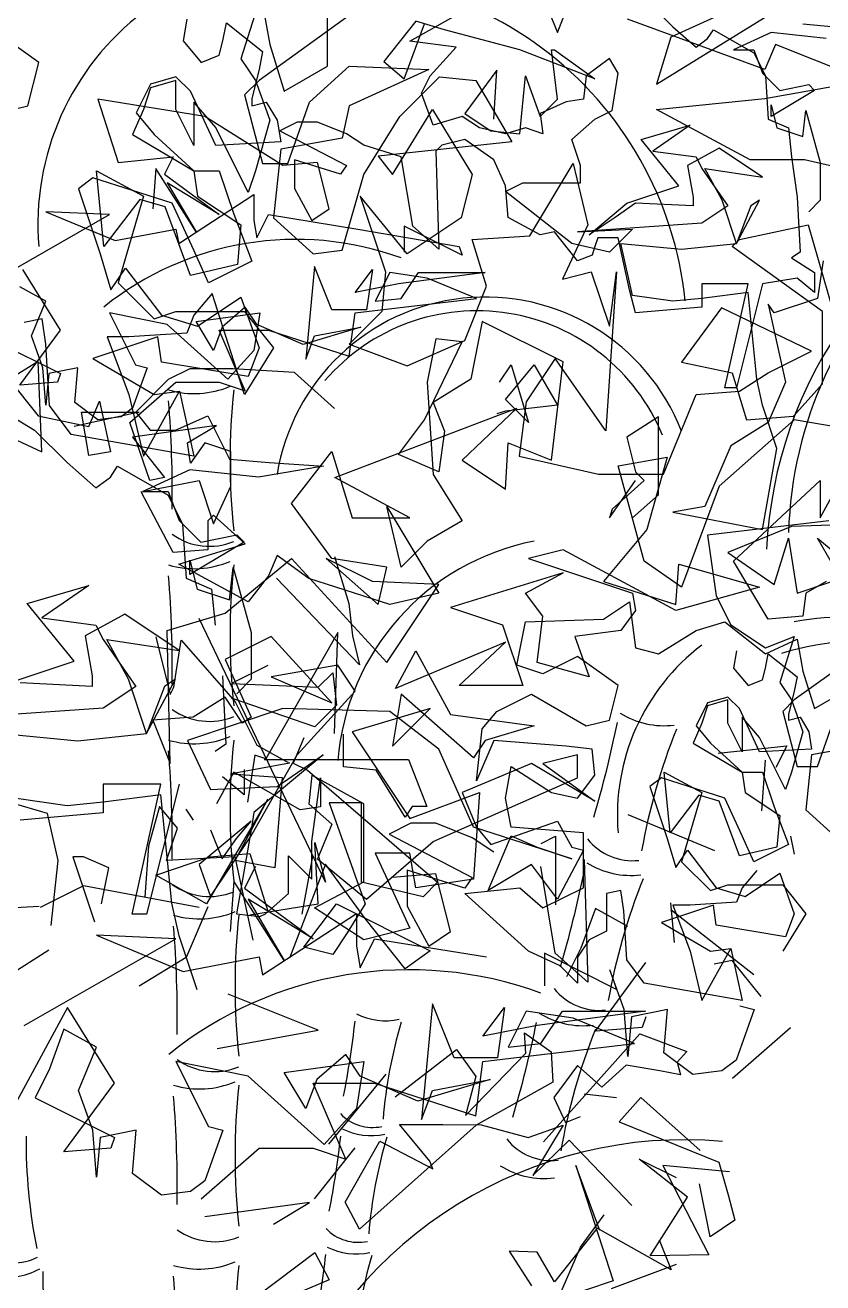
# Model space of a CAD drawing. Header units: millimetres. Extents: x 284148 to 331264, y 78716 to 101523.
# Drawn here: x 297228 to 297852, y 97817 to 98801 of the extents above; entities that cross this region are included whole.
import ezdxf

# ---------------------------------------------------------------- set-up
doc = ezdxf.new("R2010")
doc.units = ezdxf.units.MM

# ---------------------------------------------------------------- blocks, each defined once
blk = doc.blocks.new('A$C6C9D438F')
for p, q in [((1215.18, 1530.88), (1228.75, 1497)), ((1306.17, 1456.78), (1424.85, 1530.19)), ((1385.29, 1524.55), (1317.48, 1493.49)), ((995.35, 1521.72), (981.22, 1476.55)), ((998.17, 1518.9), (1003.82, 1487.84)), ((1228.75, 1497), (1237.79, 1519.59)), ((1298.82, 1521.85), (1319.17, 1501.52)), ((938.83, 1507.61), (936.01, 1490.67)), ((967.09, 1490.67), (969.92, 1504.78)), ((969.92, 1504.78), (998.17, 1482.2)), ((1065.99, 1510.43), (995.35, 1459.61)), ((1049.04, 1470.9), (1049.04, 1513.25)), ((1117.98, 1506.04), (1093.11, 1474.41)), ((1113.46, 1490.22), (1149.63, 1510.55)), ((1140.58, 1499.26), (1117.98, 1506.04)), ((1390.95, 1468.08), (1283.57, 1507.61)), ((822.98, 1473.72), (783.42, 1501.96)), ((1108.94, 1460.86), (1124.76, 1503.78)), ((1199.36, 1483.45), (1140.58, 1499.26)), ((1319.17, 1501.52), (1337.25, 1485.71)), ((1346.29, 1492.48), (1350.82, 1499.26)), ((1350.82, 1499.26), (1382.46, 1481.19)), ((1396.03, 1497), (1366.64, 1483.45)), ((1438.98, 1492.48), (1396.03, 1497)), ((1420.89, 1503.78), (1445.76, 1501.52)), ((936.01, 1490.67), (950.14, 1473.72)), ((964.26, 1479.37), (967.09, 1490.67)), ((1003.82, 1487.84), (1015.13, 1451.14)), ((1149.63, 1485.71), (1113.46, 1490.22)), ((1129.28, 1463.12), (1149.63, 1485.71)), ((1317.48, 1493.49), (1306.17, 1456.78)), ((1337.25, 1485.71), (1346.29, 1492.48)), ((1399.42, 1487.84), (1390.95, 1468.08)), ((1470.07, 1459.61), (1399.42, 1487.84)), ((950.14, 1473.72), (964.26, 1479.37)), ((981.22, 1476.55), (992.52, 1459.61)), ((998.17, 1482.2), (995.35, 1468.08)), ((1258.13, 1460.86), (1199.36, 1483.45)), ((1224.22, 1483.45), (1226.48, 1483.45)), ((1228.75, 1445.05), (1224.22, 1483.45)), ((1226.48, 1483.45), (1258.13, 1460.86)), ((1269.44, 1476.67), (1251.35, 1463.12)), ((1276.22, 1465.38), (1269.44, 1476.67)), ((1366.64, 1483.45), (1382.46, 1483.45)), ((1382.46, 1483.45), (1389.25, 1465.38)), ((1382.46, 1481.19), (1391.51, 1463.12)), ((814.5, 1439.84), (822.98, 1473.72)), ((995.35, 1468.08), (989.7, 1445.49)), ((1015.13, 1451.14), (1049.04, 1470.9)), ((1034.91, 1442.67), (1065.99, 1470.9)), ((1065.99, 1470.9), (1128.16, 1468.08)), ((1128.16, 1468.08), (1065.99, 1439.84)), ((1093.11, 1474.41), (1108.94, 1460.86)), ((1181.27, 1467.64), (1156.41, 1433.75)), ((1179.01, 1429.24), (1181.27, 1467.64)), ((1271.7, 1436.01), (1276.22, 1465.38)), ((1389.25, 1465.38), (1402.81, 1451.82)), ((910.58, 1456.78), (899.27, 1434.2)), ((930.36, 1462.43), (910.58, 1456.78)), ((930.36, 1459.61), (910.58, 1453.96)), ((941.66, 1451.14), (930.36, 1462.43)), ((930.36, 1437.02), (930.36, 1459.61)), ((995.35, 1459.61), (984.04, 1448.31)), ((992.52, 1459.61), (1003.82, 1428.55)), ((1105.55, 1431.37), (1136.63, 1462.43)), ((1122.5, 1449.57), (1129.28, 1463.12)), ((1136.63, 1462.43), (1164.89, 1459.61)), ((1164.89, 1459.61), (1193.15, 1411.61)), ((1199.36, 1417.94), (1203.88, 1463.12)), ((1203.88, 1463.12), (1215.18, 1431.49)), ((1251.35, 1463.12), (1249.09, 1445.05)), ((1390.95, 1445.49), (1470.07, 1459.61)), ((1391.51, 1463.12), (1393.77, 1429.24)), ((1402.81, 1451.82), (1425.41, 1456.34)), ((1425.41, 1456.34), (1429.94, 1451.82)), ((910.58, 1453.96), (904.92, 1437.02)), ((961.44, 1408.78), (941.66, 1451.14)), ((984.04, 1448.31), (998.17, 1394.67)), ((1131.54, 1424.72), (1122.5, 1449.57)), ((1429.94, 1451.82), (1396.03, 1431.49)), ((791.9, 1434.2), (814.5, 1439.84)), ((869.31, 1445.05), (885.14, 1395.35)), ((952.96, 1431.49), (869.31, 1445.05)), ((904.92, 1437.02), (896.45, 1417.25)), ((944.48, 1408.78), (930.36, 1437.02)), ((944.48, 1442.67), (944.48, 1408.78)), ((961.44, 1422.9), (944.48, 1442.67)), ((989.7, 1445.49), (989.7, 1439.84)), ((989.7, 1439.84), (1001, 1442.67)), ((1001, 1442.67), (1009.48, 1428.55)), ((1017.95, 1394.67), (1034.91, 1442.67)), ((1065.99, 1439.84), (1060.34, 1414.43)), ((1099.9, 1386.2), (1130.98, 1437.02)), ((1130.98, 1437.02), (1162.06, 1386.2)), ((1215.18, 1431.49), (1228.75, 1445.05)), ((1235.53, 1442.79), (1215.18, 1433.75)), ((1249.09, 1445.05), (1235.53, 1442.79)), ((1258.13, 1429.24), (1271.7, 1436.01)), ((1306.17, 1437.02), (1390.95, 1445.49)), ((1379.64, 1397.49), (1306.17, 1437.02)), ((1396.03, 1440.53), (1400.55, 1422.46)), ((1396.03, 1431.49), (1396.03, 1440.53)), ((1420.89, 1415.68), (1423.15, 1436.01)), ((1423.15, 1436.01), (1434.46, 1395.35)), ((899.27, 1434.2), (913.4, 1417.25)), ((1013.99, 1393.1), (952.96, 1431.49)), ((1003.82, 1428.55), (992.52, 1389.02)), ((1009.48, 1428.55), (1012.3, 1411.61)), ((1025.29, 1426.98), (1011.73, 1420.2)), ((1041.12, 1426.98), (1025.29, 1426.98)), ((1063.72, 1417.94), (1041.12, 1426.98)), ((1077.29, 1386.2), (1105.55, 1431.37)), ((1154.15, 1431.49), (1131.54, 1424.72)), ((1167.71, 1422.46), (1154.15, 1431.49)), ((1156.41, 1433.75), (1169.97, 1424.72)), ((1215.18, 1433.75), (1217.44, 1417.94)), ((1240.05, 1413.42), (1258.13, 1429.24)), ((1393.77, 1429.24), (1409.59, 1422.46)), ((896.45, 1417.25), (944.48, 1389.02)), ((913.4, 1417.25), (944.48, 1389.02)), ((986.87, 1372.08), (961.44, 1422.9)), ((1011.73, 1420.2), (1063.72, 1393.1)), ((1077.29, 1408.91), (1063.72, 1417.94)), ((1188.05, 1417.94), (1167.71, 1422.46)), ((1169.97, 1424.72), (1176.75, 1420.2)), ((1176.75, 1420.2), (1199.36, 1417.94)), ((1203.88, 1422.46), (1188.05, 1417.94)), ((1217.44, 1417.94), (1203.88, 1422.46)), ((1294.3, 1413.42), (1332.73, 1424.72)), ((1332.73, 1424.72), (1303.34, 1404.39)), ((1400.55, 1422.46), (1420.89, 1415.68)), ((1409.59, 1422.46), (1411.85, 1399.87)), ((1012.3, 1411.61), (961.44, 1408.78)), ((1060.34, 1414.43), (1012.3, 1405.96)), ((1106.67, 1399.87), (1077.29, 1408.91)), ((1193.15, 1411.61), (1088.6, 1400.31)), ((1138.32, 1408.91), (1133.8, 1404.39)), ((1156.41, 1413.42), (1138.32, 1408.91)), ((1179.01, 1397.61), (1156.41, 1413.42)), ((1246.83, 1393.1), (1240.05, 1413.42)), ((1323.69, 1377.28), (1294.3, 1413.42)), ((1355.34, 1406.65), (1330.47, 1393.1)), ((1389.25, 1384.06), (1355.34, 1406.65)), ((885.14, 1395.35), (928.09, 1399.87)), ((928.09, 1399.87), (921.31, 1386.32)), ((1012.3, 1405.96), (1006.65, 1352.31)), ((1023.03, 1397.61), (1023.03, 1375.02)), ((1059.2, 1386.32), (1023.03, 1397.61)), ((1088.6, 1400.31), (1099.9, 1386.2)), ((1115.72, 1345.66), (1106.67, 1399.87)), ((1133.8, 1404.39), (1136.06, 1327.59)), ((1188.05, 1377.28), (1179.01, 1397.61)), ((1303.34, 1404.39), (1337.25, 1399.87)), ((1337.25, 1399.87), (1341.77, 1390.84)), ((1422.03, 1397.49), (1379.64, 1397.49)), ((1411.85, 1399.87), (1416.37, 1368.25)), ((1484.19, 1383.37), (1422.03, 1397.49)), ((873.84, 1329.73), (868.19, 1389.02)), ((868.19, 1389.02), (904.92, 1369.25)), ((914.53, 1390.84), (912.27, 1359.21)), ((946.17, 1341.14), (914.53, 1390.84)), ((944.48, 1389.02), (947.31, 1369.25)), ((944.48, 1389.02), (964.26, 1389.02)), ((964.26, 1389.02), (975.57, 1355.14)), ((992.52, 1389.02), (986.87, 1372.08)), ((998.17, 1394.67), (1017.95, 1394.67)), ((1041.12, 1395.35), (1013.99, 1393.1)), ((1050.16, 1359.21), (1041.12, 1395.35)), ((1063.72, 1393.1), (1059.2, 1386.32)), ((1207.28, 1338.2), (1241.18, 1394.67)), ((1241.18, 1394.67), (1252.49, 1346.67)), ((1246.83, 1379.54), (1246.83, 1393.1)), ((1330.47, 1393.1), (1334.99, 1368.25)), ((1341.77, 1390.84), (1362.12, 1361.47)), ((1344.03, 1390.84), (1389.25, 1384.06)), ((1357.6, 1365.99), (1344.03, 1390.84)), ((1434.46, 1395.35), (1434.46, 1365.99)), ((865.36, 1383.37), (854.06, 1374.9)), ((927.53, 1363.61), (865.36, 1383.37)), ((921.31, 1386.32), (964.26, 1354.7)), ((923.57, 1379.54), (946.17, 1341.14)), ((952.96, 1361.47), (923.57, 1379.54)), ((1060.34, 1326.9), (1077.29, 1386.2)), ((1162.06, 1386.2), (1153.59, 1352.31)), ((1188.05, 1372.77), (1201.62, 1379.54)), ((1190.32, 1352.44), (1188.05, 1377.28)), ((1201.62, 1379.54), (1246.83, 1379.54)), ((1283, 1363.73), (1323.69, 1377.28)), ((854.06, 1374.9), (871.02, 1324.08)), ((904.92, 1369.25), (885.14, 1301.49)), ((932.61, 1332.11), (991.39, 1370.51)), ((947.31, 1369.25), (981.22, 1346.67)), ((991.39, 1370.51), (991.39, 1350.18)), ((1023.03, 1375.02), (1036.6, 1350.18)), ((1074.47, 1369.25), (1094.25, 1309.96)), ((1111.2, 1324.08), (1074.47, 1369.25)), ((1240.05, 1332.11), (1188.05, 1372.77)), ((1334.99, 1368.25), (1334.99, 1361.47)), ((1416.37, 1368.25), (1418.63, 1325.33)), ((902.1, 1366.43), (873.84, 1329.73)), ((921.88, 1360.78), (902.1, 1366.43)), ((941.66, 1307.14), (921.88, 1360.78)), ((944.48, 1326.9), (927.53, 1363.61)), ((964.26, 1354.7), (952.96, 1361.47)), ((1036.6, 1350.18), (1050.16, 1359.21)), ((1253.61, 1338.88), (1283, 1363.73)), ((1289.78, 1363.73), (1273.96, 1352.44)), ((1334.99, 1361.47), (1289.78, 1363.73)), ((1362.12, 1361.47), (1341.77, 1347.92)), ((1368.9, 1332.11), (1357.6, 1365.99)), ((1368.9, 1332.11), (1386.98, 1365.99)), ((1380.2, 1361.47), (1368.9, 1332.11)), ((1386.98, 1365.99), (1380.2, 1361.47)), ((1434.46, 1365.99), (1425.41, 1356.95)), ((783.41, 1300.48), (878.36, 1354.7)), ((828.62, 1356.95), (882.88, 1334.37)), ((878.36, 1354.7), (828.62, 1356.95)), ((975.57, 1355.14), (989.7, 1318.43)), ((991.39, 1350.18), (993.65, 1336.63)), ((993.65, 1336.63), (1002.69, 1354.7)), ((1002.69, 1354.7), (1072.77, 1343.4)), ((1006.65, 1352.31), (1037.73, 1324.08)), ((1153.59, 1352.31), (1111.2, 1324.08)), ((1215.18, 1338.88), (1190.32, 1352.44)), ((1341.77, 1347.92), (1244.57, 1341.14)), ((1273.96, 1352.44), (1253.61, 1338.88)), ((882.88, 1334.37), (930.35, 1343.4)), ((930.35, 1343.4), (932.61, 1332.11)), ((981.22, 1346.67), (978.39, 1315.61)), ((1072.77, 1343.4), (1151.89, 1329.85)), ((1154.15, 1323.07), (1108.94, 1345.66)), ((1108.94, 1345.66), (1108.94, 1325.33)), ((1136.06, 1327.59), (1115.72, 1345.66)), ((1162.06, 1335.37), (1207.28, 1338.2)), ((1226.48, 1341.14), (1215.18, 1338.88)), ((1244.57, 1318.55), (1226.48, 1341.14)), ((1252.49, 1346.67), (1232.71, 1304.31)), ((1244.57, 1341.14), (1287.52, 1343.4)), ((1287.52, 1343.4), (1269.44, 1325.33)), ((1371.17, 1335.37), (1424.85, 1346.67)), ((1424.85, 1346.67), (1444.63, 1278.9)), ((1151.89, 1329.85), (1154.15, 1323.07)), ((1173.37, 1298.67), (1162.06, 1335.37)), ((1269.44, 1325.33), (1240.05, 1332.11)), ((1258.13, 1329.85), (1255.87, 1323.07)), ((1260.39, 1336.63), (1258.13, 1329.85)), ((1276.22, 1336.63), (1260.39, 1336.63)), ((1285.26, 1295.97), (1276.22, 1336.63)), ((1278.48, 1332.11), (1325.95, 1327.59)), ((1287.52, 1291.45), (1278.48, 1332.11)), ((1325.95, 1327.59), (1368.9, 1332.11)), ((1365.51, 1329.73), (1371.17, 1335.37)), ((1436.16, 1278.9), (1365.51, 1329.73)), ((871.02, 1324.08), (879.49, 1295.84)), ((955.79, 1301.49), (944.48, 1326.9)), ((989.7, 1318.43), (955.79, 1301.49)), ((1037.73, 1324.08), (1060.34, 1326.9)), ((1255.87, 1323.07), (1244.57, 1318.55)), ((1418.63, 1325.33), (1411.85, 1320.81)), ((1411.85, 1320.81), (1429.94, 1309.52)), ((1436.72, 1318.55), (1432.2, 1289.19)), ((839.93, 1264.34), (810.54, 1311.78)), ((879.49, 1295.84), (890.8, 1312.78)), ((890.8, 1312.78), (919.05, 1276.08)), ((978.39, 1315.61), (941.66, 1307.14)), ((1038.86, 1314.04), (1032.08, 1241.76)), ((1052.42, 1280.16), (1038.86, 1314.04)), ((1070.51, 1293.71), (1084.07, 1311.78)), ((1084.07, 1311.78), (1079.55, 1280.16)), ((1097.63, 1309.52), (1086.33, 1286.93)), ((1094.25, 1309.96), (1091.42, 1278.9)), ((1127.02, 1305), (1097.63, 1309.52)), ((1172.23, 1309.52), (1104.41, 1300.48)), ((1106.67, 1289.19), (1120.24, 1309.52)), ((1120.24, 1309.52), (1172.23, 1309.52)), ((1232.71, 1304.31), (1255.31, 1309.96)), ((1255.31, 1309.96), (1269.44, 1267.61)), ((1275.09, 1309.96), (1266.61, 1185.73)), ((1269.44, 1267.61), (1275.09, 1309.96)), ((1429.94, 1309.52), (1429.94, 1293.71)), ((828.62, 1286.93), (808.28, 1298.23)), ((885.14, 1301.49), (913.4, 1273.26)), ((1104.41, 1300.48), (1070.51, 1293.71)), ((1165.45, 1289.19), (1127.02, 1305)), ((1156.41, 1256.31), (1173.37, 1298.67)), ((1377.94, 1300.48), (1341.77, 1300.48)), ((1341.77, 1300.48), (1341.77, 1282.41)), ((1359.86, 1219.17), (1377.94, 1300.48)), ((1389.25, 1300.48), (1368.9, 1219.17)), ((1416.37, 1305), (1389.25, 1300.48)), ((1429.94, 1293.71), (1416.37, 1305)), ((958.61, 1293.02), (944.48, 1276.08)), ((947.31, 1267.61), (981.22, 1290.2)), ((984.04, 1213.96), (958.61, 1293.02)), ((981.22, 1290.2), (995.35, 1250.67)), ((1070.51, 1277.9), (1165.45, 1289.19)), ((1086.33, 1286.93), (1106.67, 1289.19)), ((1289.78, 1277.9), (1285.26, 1295.97)), ((1319.17, 1286.93), (1287.52, 1291.45)), ((1341.77, 1289.19), (1319.17, 1286.93)), ((1377.94, 1293.71), (1341.77, 1289.19)), ((1384.72, 1225.94), (1377.94, 1293.71)), ((1432.2, 1289.19), (1398.29, 1277.9)), ((817.32, 1259.83), (828.62, 1286.93)), ((913.4, 1273.26), (930.36, 1278.9)), ((930.36, 1278.9), (984.04, 1278.9)), ((984.6, 1282.41), (966.52, 1266.6)), ((984.04, 1278.9), (1006.65, 1250.67)), ((993.65, 1268.86), (984.6, 1282.41)), ((1079.55, 1280.16), (1052.42, 1280.16)), ((1091.42, 1278.9), (1065.99, 1253.49)), ((1341.77, 1282.41), (1289.78, 1277.9)), ((1357.04, 1281.73), (1325.95, 1239.37)), ((1427.68, 1247.84), (1357.04, 1281.73)), ((1393.77, 1284.67), (1407.33, 1223.69)), ((1398.29, 1277.9), (1393.77, 1284.67)), ((1436.16, 1222.43), (1436.16, 1278.9)), ((825.8, 1273.26), (811.68, 1270.43)), ((828.63, 1253.49), (825.8, 1273.26)), ((923.57, 1268.86), (878.36, 1277.9)), ((878.36, 1277.9), (898.7, 1237.24)), ((919.05, 1276.08), (947.31, 1267.61)), ((971.04, 1225.94), (923.57, 1268.86)), ((944.48, 1276.08), (938.83, 1261.96)), ((946.17, 1271.12), (995.91, 1277.9)), ((959.74, 1248.53), (946.17, 1271.12)), ((995.91, 1277.9), (991.39, 1248.53)), ((1029.82, 1253.05), (993.65, 1268.86)), ((1065.98, 1244.01), (1070.51, 1277.9)), ((1169.97, 1271.12), (1160.93, 1225.94)), ((1233.27, 1239.5), (1169.97, 1271.12)), ((808.28, 1221.43), (839.93, 1264.34)), ((826.36, 1234.98), (817.32, 1259.83)), ((916.23, 1259.14), (865.36, 1242.2)), ((876.67, 1259.14), (893.62, 1213.96)), ((893.62, 1259.14), (876.67, 1259.14)), ((938.83, 1261.96), (893.62, 1259.14)), ((919.05, 1239.37), (916.23, 1259.14)), ((966.52, 1266.6), (959.74, 1248.53)), ((964.26, 1264.34), (1002.69, 1264.34)), ((984.6, 1216.91), (964.26, 1264.34)), ((1002.69, 1264.34), (1065.98, 1244.01)), ((1075.03, 1266.6), (1029.82, 1253.05)), ((1032.08, 1241.76), (1038.86, 1259.83)), ((1038.86, 1259.83), (1075.03, 1266.6)), ((790.2, 1255.31), (839.93, 1230.46)), ((831.46, 1205.49), (828.63, 1253.49)), ((1006.65, 1250.67), (984.04, 1213.96)), ((995.35, 1250.67), (986.87, 1228.08)), ((1065.99, 1253.49), (1111.2, 1236.55)), ((1111.2, 1236.55), (1156.41, 1256.31)), ((1124.76, 1194.32), (1154.15, 1255.31)), ((1133.8, 1257.57), (1127.02, 1223.69)), ((1154.15, 1255.31), (1133.8, 1257.57)), ((822.57, 1239.86), (799.96, 1225.74)), ((825.39, 1169.27), (822.57, 1239.86)), ((865.36, 1242.2), (913.4, 1213.96)), ((986.87, 1228.08), (919.05, 1239.37)), ((991.39, 1248.53), (971.04, 1225.94)), ((1227.06, 1242.2), (1204.45, 1208.32)), ((1224.22, 1162.7), (1233.27, 1239.5)), ((1266.61, 1185.73), (1227.06, 1242.2)), ((1325.95, 1239.37), (1365.51, 1230.9)), ((1393.77, 1230.9), (1427.68, 1247.84)), ((828.62, 1205.61), (826.36, 1234.98)), ((830.89, 1230.46), (828.62, 1205.61)), ((853.49, 1234.98), (830.89, 1230.46)), ((839.93, 1230.46), (837.67, 1223.69)), ((851.23, 1207.87), (853.49, 1234.98)), ((907.74, 1234.98), (896.44, 1203.36)), ((898.7, 1237.24), (907.74, 1234.98)), ((941.25, 1234.21), (924.29, 1225.74)), ((975.16, 1234.21), (941.25, 1234.21)), ((1023.19, 1231.39), (975.16, 1234.21)), ((1054.28, 1203.15), (1023.19, 1231.39)), ((1183.53, 1223.69), (1192.58, 1237.24)), ((1188.05, 1210.13), (1210.66, 1237.24)), ((1192.58, 1237.24), (1206.14, 1192.06)), ((1210.66, 1237.24), (1228.75, 1205.61)), ((1365.51, 1230.9), (1376.82, 1194.2)), ((1371.17, 1216.79), (1393.77, 1230.9)), ((799.96, 1225.74), (822.57, 1197.51)), ((837.67, 1223.69), (808.28, 1221.43)), ((894.18, 1192.06), (930.35, 1223.69)), ((924.29, 1225.74), (898.86, 1200.33)), ((930.35, 1223.69), (964.26, 1223.69)), ((964.26, 1223.69), (984.6, 1216.91)), ((1127.02, 1223.69), (1131.54, 1151.4)), ((1160.93, 1225.94), (1131.54, 1207.87)), ((1389.25, 1205.61), (1384.72, 1225.94)), ((1407.33, 1223.69), (1393.77, 1192.06)), ((1413.55, 1197.02), (1436.16, 1222.43)), ((893.62, 1213.96), (904.92, 1165.96)), ((904.92, 1165.96), (933.18, 1216.79)), ((913.4, 1213.96), (933.18, 1216.79)), ((933.18, 1216.79), (944.48, 1165.96)), ((1206.14, 1192.06), (1188.05, 1210.13)), ((1311.83, 1151.85), (1337.26, 1213.96)), ((1337.26, 1213.96), (1371.17, 1216.79)), ((1368.9, 1219.17), (1359.86, 1219.17)), ((751.92, 1203.15), (825.39, 1169.27)), ((848.41, 1182.9), (831.46, 1205.49)), ((901.69, 1200.33), (850.82, 1189.04)), ((869.31, 1194.32), (851.23, 1207.87)), ((862.13, 1166.45), (856.48, 1200.33)), ((856.48, 1200.33), (901.69, 1200.33)), ((862.13, 1189.04), (870.6, 1208.8)), ((870.6, 1208.8), (879.08, 1169.27)), ((896.44, 1203.36), (887.4, 1196.58)), ((898.86, 1200.33), (910.16, 1186.21)), ((1054.68, 1149.14), (1197.1, 1203.36)), ((1131.54, 1207.87), (1140.58, 1185.29)), ((1197.1, 1203.36), (1154.15, 1162.7)), ((1188.05, 1201.1), (1181.27, 1198.84)), ((1228.75, 1205.61), (1188.05, 1201.1)), ((1204.45, 1208.32), (1198.8, 1165.96)), ((1400.55, 1171.73), (1389.25, 1205.61)), ((805.61, 1194.68), (819.74, 1186.21)), ((822.57, 1197.51), (862.13, 1189.04)), ((887.4, 1196.58), (869.31, 1194.32)), ((910.01, 1146.89), (894.18, 1192.06)), ((929.94, 1186.21), (955.38, 1197.51)), ((955.38, 1197.51), (972.33, 1163.63)), ((1104.41, 1167.22), (1124.76, 1194.32)), ((1307.86, 1196.58), (1283, 1180.77)), ((1307.86, 1135.59), (1307.86, 1196.58)), ((1414.11, 1194.32), (1355.34, 1142.37)), ((1393.77, 1192.06), (1364.38, 1173.99)), ((1376.82, 1194.2), (1413.55, 1197.02)), ((1504.53, 1178.51), (1414.11, 1194.32)), ((819.74, 1186.21), (845.17, 1160.8)), ((944.48, 1165.96), (848.41, 1182.9)), ((962, 1189.8), (896.44, 1180.77)), ((896.44, 1180.77), (921.31, 1149.14)), ((910.16, 1186.21), (929.94, 1186.21)), ((939.39, 1176.25), (962, 1189.8)), ((1140.58, 1185.29), (1136.06, 1153.66)), ((1283, 1180.77), (1289.78, 1153.66)), ((941.65, 1160.44), (939.39, 1176.25)), ((952.96, 1176.25), (941.65, 1160.44)), ((973.3, 1169.47), (952.96, 1176.25)), ((1188.05, 1140.11), (1190.32, 1176.25)), ((1190.32, 1176.25), (1224.22, 1162.7)), ((1364.38, 1173.99), (1344.03, 1126.56)), ((1389.25, 1108.49), (1400.55, 1171.73)), ((845.17, 1160.8), (867.78, 1141.04)), ((879.08, 1169.27), (862.13, 1166.45)), ((972.33, 1163.63), (1003.41, 1160.8)), ((973.3, 1142.37), (973.3, 1169.47)), ((1003.41, 1160.8), (1045.8, 1157.98)), ((1020.77, 1128.82), (1052.42, 1169.47)), ((1052.42, 1169.47), (1068.24, 1117.52)), ((1136.06, 1153.66), (1104.41, 1167.22)), ((1154.15, 1162.7), (1188.05, 1140.11)), ((1198.8, 1165.96), (1260.96, 1151.85)), ((1276.22, 1158.18), (1314.65, 1164.96)), ((1314.65, 1164.96), (1298.82, 1108.49)), ((879.08, 1149.51), (884.73, 1157.98)), ((884.73, 1157.98), (924.29, 1135.39)), ((941.25, 1155.16), (904.51, 1138.21)), ((994.94, 1149.51), (941.25, 1155.16)), ((1045.8, 1157.98), (994.94, 1149.51)), ((1131.54, 1151.4), (1154.15, 1115.26)), ((1260.96, 1151.85), (1311.83, 1151.85)), ((1296.56, 1083.64), (1276.22, 1158.18)), ((1289.78, 1153.66), (1296.56, 1146.89)), ((867.78, 1141.04), (879.08, 1149.51)), ((903.22, 1137.85), (948.43, 1146.89)), ((921.31, 1149.14), (910.01, 1146.89)), ((948.43, 1146.89), (959.74, 1113)), ((959.74, 1113), (973.3, 1142.37)), ((1113.46, 1117.52), (1054.68, 1149.14)), ((1269.44, 1117.52), (1289.78, 1146.89)), ((1296.56, 1146.89), (1271.7, 1124.3)), ((1355.34, 1142.37), (1325.95, 1063.31)), ((1366.64, 1083.64), (1434.46, 1146.89)), ((1434.46, 1146.89), (1434.46, 1117.52)), ((1434.46, 1117.52), (1448.02, 1142.37)), ((928.09, 1090.42), (903.22, 1137.85)), ((904.51, 1138.21), (924.29, 1138.21)), ((924.29, 1138.21), (932.77, 1115.63)), ((924.29, 1135.39), (935.6, 1112.8)), ((1287.52, 1117.52), (1307.86, 1135.59)), ((1052.42, 1085.9), (1020.77, 1128.82)), ((1095.37, 1126.56), (1136.06, 1058.79)), ((1106.67, 1079.12), (1095.37, 1126.56)), ((1271.7, 1124.3), (1269.44, 1117.52)), ((1344.03, 1126.56), (1319.17, 1122.04)), ((1319.17, 1122.04), (1389.25, 1108.49)), ((932.77, 1115.63), (949.72, 1098.69)), ((935.6, 1112.8), (938.42, 1070.45)), ((959.74, 1119.78), (955.22, 1115.26)), ((955.22, 1115.26), (955.22, 1092.67)), ((984.6, 1097.19), (959.74, 1119.78)), ((1068.24, 1117.52), (1113.46, 1117.52)), ((1154.15, 1115.26), (1127.02, 1099.45)), ((1441.24, 1115.26), (1346.29, 1103.97)), ((1472.89, 1113), (1411.85, 1110.74)), ((949.72, 1098.69), (977.98, 1104.33)), ((977.98, 1104.33), (983.63, 1098.69)), ((1298.82, 1108.49), (1264.91, 1067.83)), ((1346.29, 1103.97), (1353.08, 1056.53)), ((1411.85, 1110.74), (1362.12, 1090.42)), ((1398.29, 1065.57), (1409.59, 1101.71)), ((1409.59, 1101.71), (1416.37, 1058.79)), ((1432.2, 1101.71), (1459.32, 1079.12)), ((1448.02, 1074.6), (1432.2, 1101.71)), ((955.22, 1092.67), (928.09, 1090.42)), ((932.61, 1081.38), (984.6, 1097.19)), ((983.63, 1098.69), (941.25, 1073.27)), ((1127.02, 1099.45), (1106.67, 1079.12)), ((1233.27, 1092.67), (1206.14, 1085.9)), ((1321.43, 1045.24), (1233.27, 1092.67)), ((941.25, 1073.27), (941.25, 1084.57)), ((941.25, 1084.57), (946.9, 1061.98)), ((968.78, 1042.98), (1020.77, 1085.9)), ((1009.47, 1088.16), (1002.69, 1072.35)), ((1034.34, 1070.09), (1009.47, 1088.16)), ((1020.77, 1085.9), (1095.37, 1004.58)), ((1047.9, 1085.9), (1088.59, 1049.76)), ((1084.07, 1067.83), (1047.9, 1085.9)), ((1095.37, 1079.12), (1052.42, 1085.9)), ((1054.28, 1087.39), (1065.58, 1050.69)), ((1206.14, 1085.9), (1287.52, 1058.79)), ((1325.95, 1063.31), (1296.56, 1083.64)), ((1362.12, 1090.42), (1398.29, 1065.57)), ((1393.77, 1038.46), (1366.64, 1083.64)), ((986.86, 1052.02), (932.61, 1081.38)), ((972.33, 1053.51), (975.16, 1078.92)), ((975.16, 1078.92), (989.28, 1028.1)), ((1002.69, 1072.35), (986.86, 1052.02)), ((1088.59, 1049.76), (1095.37, 1079.12)), ((1233.27, 1074.6), (1145.1, 1047.5)), ((1203.88, 1058.79), (1233.27, 1074.6)), ((1321.43, 1049.76), (1323.69, 1081.38)), ((1323.69, 1081.38), (1386.98, 1063.31)), ((814.09, 1050.69), (862.13, 1064.8)), ((862.13, 1064.8), (825.39, 1039.39)), ((938.42, 1070.45), (958.2, 1061.98)), ((1074.06, 1002.69), (1009.06, 1070.45)), ((1097.63, 1049.76), (1034.34, 1070.09)), ((1136.06, 1065.57), (1084.07, 1067.83)), ((1095.37, 1004.58), (1136.06, 1065.57)), ((1264.91, 1067.83), (1321.43, 1049.76)), ((1386.98, 1063.31), (1321.43, 1045.24)), ((1416.37, 1058.79), (1443.5, 1067.83)), ((1438.98, 1067.83), (1423.15, 1058.79)), ((946.9, 1061.98), (972.33, 1053.51)), ((958.2, 1061.98), (961.03, 1033.74)), ((1136.06, 1058.79), (1097.63, 1049.76)), ((1217.44, 1040.72), (1203.88, 1058.79)), ((1287.52, 1058.79), (1289.78, 1045.24)), ((1353.08, 1056.53), (1364.38, 1033.95)), ((1423.15, 1058.79), (1420.89, 1040.72)), ((850.82, 1005.51), (814.09, 1050.69)), ((923.57, 1029.43), (968.78, 1042.98)), ((1065.58, 1050.69), (1068.4, 1025.27)), ((1145.1, 1047.5), (1185.79, 1033.95)), ((1264.91, 1038.46), (1285.26, 1052.02)), ((1289.78, 1045.24), (1278.48, 1029.43)), ((1285.26, 1052.02), (1289.78, 1015.88)), ((825.39, 1039.39), (867.78, 1033.74)), ((890.38, 1042.22), (859.3, 1025.27)), ((867.78, 1033.74), (873.43, 1022.45)), ((932.77, 1013.98), (890.38, 1042.22)), ((1047.39, 832.68), (948.49, 1038.8)), ((1185.79, 1033.95), (1201.62, 986.51)), ((1197.1, 1002.32), (1203.88, 1036.2)), ((1203.88, 1036.2), (1264.91, 1038.46)), ((1212.92, 1004.58), (1217.44, 1040.72)), ((1337.25, 1029.43), (1359.86, 1036.2)), ((1359.86, 1036.2), (1391.51, 1011.36)), ((1364.38, 1033.95), (1391.51, 1015.88)), ((1420.89, 1040.72), (1393.77, 1038.46)), ((859.3, 1025.27), (864.95, 994.22)), ((914.59, 1024.68), (925.89, 979.51)), ((925.83, 925.52), (923.57, 1029.43)), ((1004.95, 1024.91), (968.78, 1006.84)), ((989.28, 1028.1), (989.28, 991.39)), ((1057.1, 1028.1), (1000.59, 929.27)), ((1052.42, 972.96), (1004.95, 1024.91)), ((1054.28, 949.04), (1057.1, 1028.1)), ((1068.4, 1025.27), (1074.06, 1002.69)), ((1278.48, 1029.43), (1242.31, 1024.91)), ((1242.31, 1024.91), (1253.61, 993.29)), ((1307.86, 1011.36), (1337.25, 1029.43)), ((1391.51, 1015.88), (1414.11, 1024.91)), ((1414.11, 1024.91), (1402.81, 988.77)), ((873.43, 1022.45), (898.86, 985.74)), ((893.21, 991.39), (876.26, 1022.45)), ((876.26, 1022.45), (932.77, 1013.98)), ((928.71, 985.15), (934.37, 1021.86)), ((934.37, 1021.86), (956.97, 996.45)), ((1188.05, 1020.39), (1102.15, 984.25)), ((1102.15, 984.25), (1117.98, 1013.62)), ((1117.98, 1013.62), (1145.1, 963.92)), ((1151.89, 986.51), (1188.05, 1020.39)), ((1289.78, 1015.88), (1307.86, 1011.36)), ((1368.9, 1013.62), (1366.64, 1000.06)), ((1391.51, 1011.36), (1416.37, 1022.65)), ((1470.63, 1015.88), (1414.11, 975.22)), ((1416.37, 1022.65), (1420.89, 997.8)), ((799.96, 988.57), (850.82, 1005.51)), ((968.78, 1006.84), (989.12, 961.66)), ((1253.61, 993.29), (1212.92, 1004.58)), ((1244.57, 1009.1), (1217.44, 995.55)), ((1276.22, 986.51), (1244.57, 1009.1)), ((1391.51, 1000.06), (1393.77, 1011.36)), ((1393.77, 1011.36), (1416.37, 993.29)), ((864.95, 994.22), (864.95, 985.74)), ((956.97, 996.45), (976.75, 973.86)), ((966.68, 994.22), (969.5, 940.57)), ((1002.18, 1002.09), (973.93, 987.98)), ((1056.94, 1002.32), (1004.95, 993.29)), ((1004.95, 993.29), (1052.42, 972.96)), ((1041.74, 985.15), (1053.05, 996.45)), ((1053.05, 996.45), (1055.87, 971.04)), ((1070.51, 981.99), (1056.94, 1002.32)), ((1217.44, 995.55), (1197.1, 1002.32)), ((1366.64, 1000.06), (1377.94, 986.51)), ((1389.25, 991.03), (1391.51, 1000.06)), ((1416.37, 993.29), (1414.11, 981.99)), ((1420.89, 997.8), (1429.94, 968.44)), ((864.95, 985.74), (808.44, 988.57)), ((898.86, 985.74), (873.43, 968.8)), ((907.34, 949.04), (893.21, 991.39)), ((907.34, 949.04), (929.94, 991.39)), ((921.47, 985.74), (907.34, 949.04)), ((929.94, 991.39), (921.47, 985.74)), ((925.89, 979.51), (928.71, 985.15)), ((973.93, 987.98), (1041.74, 985.15)), ((989.28, 991.39), (977.98, 980.1)), ((1201.62, 986.51), (1151.89, 986.51)), ((1269.44, 959.41), (1276.22, 986.51)), ((1377.94, 986.51), (1389.25, 991.03)), ((1402.81, 988.77), (1411.85, 975.22)), ((1429.94, 968.44), (1457.06, 984.25)), ((968.78, 977.48), (943.91, 961.66)), ((982.34, 957.15), (968.78, 977.48)), ((1038.92, 954.09), (973.93, 976.68)), ((976.75, 973.86), (993.71, 939.98)), ((1025.29, 932.3), (1070.51, 981.99)), ((1106.67, 979.73), (1099.89, 939.08)), ((1163.19, 930.04), (1106.67, 979.73)), ((1181.27, 966.18), (1208.4, 979.73)), ((1208.4, 979.73), (1251.35, 954.89)), ((1362.12, 977.48), (1346.29, 972.96)), ((1362.12, 975.22), (1346.29, 970.7)), ((1371.16, 968.44), (1362.12, 977.48)), ((1362.12, 957.15), (1362.12, 975.22)), ((1414.11, 975.22), (1405.07, 966.18)), ((1414.11, 981.99), (1409.59, 963.92)), ((1411.85, 975.22), (1420.89, 950.37)), ((873.43, 968.8), (751.92, 960.33)), ((1013.99, 968.44), (939.39, 943.59)), ((1097.63, 966.18), (1013.99, 968.44)), ((1055.87, 971.04), (1038.92, 954.09)), ((1129.28, 968.44), (1068.24, 950.37)), ((1136.06, 936.82), (1097.63, 966.18)), ((1099.89, 939.08), (1129.28, 968.44)), ((1145.1, 963.92), (1210.66, 954.89)), ((1169.97, 952.63), (1181.27, 966.18)), ((1346.29, 972.96), (1337.25, 954.89)), ((1346.29, 970.7), (1341.77, 957.15)), ((1386.98, 934.56), (1371.16, 968.44)), ((1405.07, 966.18), (1416.37, 923.26)), ((1409.59, 963.92), (1409.59, 959.41)), ((943.91, 961.66), (912.27, 959.41)), ((912.27, 959.41), (925.83, 925.52)), ((989.12, 961.66), (982.34, 957.15)), ((1210.66, 954.89), (1172.23, 943.59)), ((1251.35, 954.89), (1269.44, 959.41)), ((1341.77, 957.15), (1334.99, 941.33)), ((1337.25, 954.89), (1348.56, 941.33)), ((1373.42, 934.56), (1362.12, 957.15)), ((1373.42, 961.66), (1373.42, 934.56)), ((1386.98, 945.85), (1373.42, 961.66)), ((1409.59, 959.41), (1418.63, 961.66)), ((1418.63, 961.66), (1425.41, 950.37)), ((1432.2, 923.26), (1445.76, 961.66)), ((794.31, 949.04), (853.65, 943.39)), ((853.65, 943.39), (907.34, 949.04)), ((1030.44, 945.62), (1021.96, 925.86)), ((1061.52, 923.04), (1061.52, 948.45)), ((1068.24, 950.37), (1113.46, 882.61)), ((1165.45, 911.97), (1169.97, 952.63)), ((1407.33, 905.19), (1386.98, 945.85)), ((1420.89, 950.37), (1411.85, 918.75)), ((1425.41, 950.37), (1427.67, 936.82)), ((939.39, 943.59), (957.48, 905.19)), ((969.5, 940.57), (961.03, 934.92)), ((993.71, 939.98), (1019.14, 925.86)), ((1163.19, 875.83), (1136.06, 936.82)), ((1172.23, 943.59), (1163.19, 930.04)), ((1179.01, 943.59), (1165.45, 911.97)), ((1235.53, 939.08), (1179.01, 943.59)), ((1255.87, 936.82), (1235.53, 939.08)), ((1258.13, 916.49), (1255.87, 936.82)), ((1334.99, 941.33), (1373.42, 918.75)), ((1348.56, 941.33), (1373.42, 918.75)), ((1354.55, 933.69), (1408.24, 939.34)), ((1427.67, 936.82), (1386.98, 934.56)), ((1408.24, 939.34), (1399.76, 922.39)), ((1466.1, 939.08), (1427.67, 932.3)), ((1019.14, 925.86), (973.93, 917.39)), ((992.11, 932.1), (986.46, 895.39)), ((989.12, 869.05), (1025.29, 932.3)), ((1045.64, 932.3), (991.39, 887.12)), ((1000.59, 929.27), (992.11, 932.1)), ((999.36, 928.68), (1112.39, 928.68)), ((1009.47, 907.45), (1045.64, 932.3)), ((1021.96, 925.86), (1033.27, 920.21)), ((1112.39, 928.68), (1126.51, 891.98)), ((1208.4, 925.52), (1154.15, 902.94)), ((1258.13, 896.16), (1208.4, 925.52)), ((1244.57, 932.3), (1217.44, 925.52)), ((1217.44, 925.52), (1258.13, 896.16)), ((1244.57, 914.23), (1244.57, 932.3)), ((1391.28, 928.04), (1388.46, 888.51)), ((1427.67, 932.3), (1423.15, 889.38)), ((975.56, 918.75), (962, 893.9)), ((983.63, 901.04), (966.68, 915.16)), ((973.93, 917.39), (1013.49, 914.57)), ((1027.55, 889.38), (975.56, 918.75)), ((983.63, 920.8), (983.63, 901.04)), ((1013.49, 914.57), (1007.83, 843.98)), ((1033.27, 920.21), (1134.99, 832.68)), ((1036.6, 916.49), (1034.34, 893.9)), ((1077.29, 893.9), (1036.6, 916.49)), ((1086.95, 920.21), (1061.52, 923.04)), ((1101.08, 897.62), (1086.95, 920.21)), ((1188.05, 898.42), (1192.58, 923.26)), ((1192.58, 923.26), (1224.22, 902.94)), ((1244.57, 898.42), (1258.13, 916.49)), ((1312.39, 918.75), (1341.77, 902.94)), ((1316.91, 871.31), (1312.39, 918.75)), ((1373.42, 918.75), (1375.68, 902.94)), ((1373.42, 918.75), (1389.25, 918.75)), ((1389.25, 918.75), (1398.29, 891.64)), ((1411.85, 918.75), (1407.33, 905.19)), ((1416.37, 923.26), (1432.2, 923.26)), ((873.43, 909.51), (873.43, 886.92)), ((918.64, 909.51), (873.43, 909.51)), ((896.04, 807.86), (918.64, 909.51)), ((932.77, 909.51), (907.34, 807.86)), ((957.48, 905.19), (1009.47, 907.45)), ((1036.6, 864.54), (1043.38, 914.23)), ((1043.38, 914.23), (1043.38, 891.64)), ((1131.54, 864.54), (1244.57, 914.23)), ((1310.13, 914.23), (1301.08, 907.45)), ((1301.08, 907.45), (1314.65, 866.79)), ((1359.86, 898.42), (1310.13, 914.23)), ((845.17, 892.57), (805.61, 898.22)), ((873.43, 895.39), (845.17, 892.57)), ((918.64, 901.04), (873.43, 895.39)), ((927.12, 816.33), (918.64, 901.04)), ((1002.18, 897.62), (954.15, 815.74)), ((976.75, 849.62), (1002.18, 897.62)), ((1109.56, 883.51), (1101.08, 897.62)), ((1113.46, 882.61), (1167.71, 902.94)), ((1154.15, 902.94), (1165.45, 875.83)), ((1167.71, 902.94), (1163.19, 835.17)), ((1192.58, 875.83), (1188.05, 898.42)), ((1224.22, 902.94), (1244.57, 898.42)), ((1339.51, 900.68), (1316.91, 871.31)), ((1341.77, 902.94), (1325.95, 848.72)), ((1355.34, 896.16), (1339.51, 900.68)), ((1371.16, 853.24), (1355.34, 896.16)), ((1373.42, 869.05), (1359.86, 898.42)), ((1375.68, 902.94), (1402.81, 884.86)), ((829.81, 886.33), (801.56, 894.8)), ((873.43, 886.92), (808.44, 881.28)), ((838.29, 849.62), (829.81, 886.33)), ((917.41, 891.98), (908.93, 860.92)), ((931.54, 875.04), (917.41, 891.98)), ((944.07, 881.28), (938.42, 889.75)), ((991.39, 887.12), (989.12, 873.57)), ((1043.38, 891.64), (1027.55, 889.38)), ((1034.34, 893.9), (1052.42, 878.09)), ((1075.65, 894.8), (1050.22, 894.8)), ((1050.22, 894.8), (1078.48, 815.74)), ((1075.65, 832.68), (1075.65, 894.8)), ((1077.29, 832.91), (1077.29, 893.9)), ((1115.21, 891.98), (1109.56, 883.51)), ((1126.51, 891.98), (1115.21, 891.98)), ((1283.91, 885.69), (1351.72, 857.45)), ((1398.29, 891.64), (1409.59, 862.28)), ((1423.15, 889.38), (1448.02, 866.79)), ((989.12, 880.35), (948.43, 846.47)), ((977.82, 866.79), (989.12, 880.35)), ((1052.42, 878.09), (1041.12, 850.98)), ((1114.02, 878.81), (1097.06, 870.34)), ((1133.8, 878.81), (1114.02, 878.81)), ((1162.05, 867.51), (1133.8, 878.81)), ((1240.05, 850.98), (1163.19, 875.83)), ((1165.45, 875.83), (1176.75, 862.28)), ((1176.75, 862.28), (1228.75, 880.35)), ((1249.09, 871.31), (1192.58, 875.83)), ((1228.75, 880.35), (1240.05, 860.02)), ((1402.81, 884.86), (1400.55, 860.02)), ((923.06, 849.62), (931.54, 875.04)), ((957.48, 873.57), (966.52, 850.98)), ((957.48, 821.62), (989.12, 869.05)), ((966.52, 850.98), (977.82, 866.79)), ((989.12, 873.57), (977.82, 808.07)), ((1097.06, 870.34), (1162.05, 836.46)), ((1179.01, 856.22), (1162.05, 867.51)), ((1174.49, 826.14), (1192.58, 869.05)), ((1192.58, 869.05), (1212.92, 860.02)), ((1216.09, 863.1), (1227.39, 868.75)), ((1227.39, 868.75), (1227.39, 815.1)), ((1249.09, 828.39), (1249.09, 871.31)), ((1314.65, 866.79), (1321.43, 844.21)), ((1382.46, 848.72), (1373.42, 869.05)), ((1411.06, 868.75), (1413.89, 854.63)), ((908.93, 860.92), (906.11, 821.39)), ((1036.6, 835.17), (1036.6, 864.54)), ((1038.92, 863.74), (1047.39, 832.68)), ((1041.74, 815.74), (1038.92, 863.74)), ((1079.55, 819.36), (1131.54, 864.54)), ((1212.92, 860.02), (1240.05, 850.98)), ((1249.09, 857.76), (1228.75, 819.36)), ((1240.05, 860.02), (1249.09, 857.76)), ((1321.43, 844.21), (1330.47, 857.76)), ((1330.47, 857.76), (1353.08, 828.39)), ((1400.55, 860.02), (1371.16, 853.24)), ((1409.59, 862.28), (1382.46, 848.72)), ((832.64, 798.8), (838.29, 849.62)), ((858.07, 852.45), (849.59, 852.45)), ((849.59, 852.45), (866.55, 801.63)), ((877.85, 843.98), (858.07, 852.45)), ((914.59, 838.33), (956.97, 852.45)), ((976.75, 852.45), (923.06, 849.62)), ((948.43, 846.47), (957.48, 821.62)), ((956.97, 852.45), (988.05, 855.27)), ((990.88, 787.51), (976.75, 852.45)), ((1007.83, 843.98), (976.75, 849.62)), ((988.05, 855.27), (1002.18, 810.1)), ((1018.51, 853.24), (1036.6, 835.17)), ((1018.51, 823.88), (1018.51, 853.24)), ((1047.39, 846.8), (1019.14, 773.39)), ((1037.32, 853.04), (1028.84, 807.86)), ((1041.12, 850.98), (1079.55, 819.36)), ((1078.48, 804.45), (1047.39, 846.8)), ((1086.33, 855.5), (1113.46, 796.77)), ((1113.46, 855.5), (1086.33, 855.5)), ((1117.98, 828.39), (1113.46, 855.5)), ((1208.4, 846.47), (1174.49, 826.14)), ((1228.75, 819.36), (1208.4, 846.47)), ((1249.65, 850.57), (1252.48, 754.57)), ((1325.95, 848.72), (1348.56, 826.14)), ((872.2, 815.74), (877.85, 843.98)), ((954.15, 815.74), (914.59, 838.33)), ((992.51, 844.93), (984.03, 827.98)), ((1133.8, 839.28), (1099.89, 836.46)), ((1156.4, 827.98), (1111.19, 842.1)), ((1111.19, 842.1), (1111.19, 813.87)), ((1145.1, 794.1), (1133.8, 839.28)), ((1162.05, 836.46), (1156.4, 827.98)), ((1227.05, 777.16), (1215.74, 844.93)), ((1384.72, 841.95), (1373.42, 828.39)), ((1375.68, 821.62), (1402.81, 839.69)), ((1402.81, 839.69), (1414.11, 808.07)), ((858.07, 829.86), (824.16, 812.92)), ((948.49, 812.92), (858.07, 829.86)), ((975.56, 833.63), (972.73, 794.1)), ((1015.12, 771.51), (975.56, 833.63)), ((984.03, 827.98), (1037.72, 788.46)), ((1038.86, 812.58), (1077.29, 832.91)), ((1123.69, 821.39), (1075.65, 832.68)), ((1163.19, 835.17), (1117.98, 828.39)), ((1134.99, 832.68), (1123.69, 821.39)), ((1156.41, 823.88), (1199.36, 828.39)), ((1199.36, 828.39), (1217.44, 812.58)), ((1217.44, 812.58), (1249.09, 828.39)), ((1278.48, 826.14), (1267.17, 823.88)), ((1280.74, 810.32), (1278.48, 826.14)), ((1348.56, 826.14), (1362.12, 830.65)), ((1353.08, 828.39), (1375.68, 821.62)), ((1362.12, 830.65), (1405.07, 830.65)), ((1373.42, 828.39), (1368.9, 817.1)), ((1405.07, 830.65), (1423.15, 808.07)), ((932.77, 790.92), (927.12, 816.33)), ((986.86, 819.51), (1015.12, 771.51)), ((1023.59, 796.93), (986.86, 819.51)), ((1000.43, 808.07), (1018.51, 823.88)), ((1206.14, 778.7), (1156.41, 823.88)), ((1267.17, 823.88), (1267.17, 794.51)), ((1320.29, 785.63), (1317.47, 816.69)), ((1368.9, 817.1), (1332.73, 814.84)), ((823.33, 813.68), (772.47, 810.86)), ((907.34, 807.86), (896.04, 807.86)), ((955.38, 813.51), (938.42, 773.98)), ((977.82, 808.07), (995.91, 805.81)), ((988.05, 807.27), (1041.74, 815.74)), ((995.91, 805.81), (1000.43, 808.07)), ((998.16, 760.22), (1071.63, 808.22)), ((1030.44, 781.86), (1055.87, 815.74)), ((1077.29, 787.74), (1038.86, 812.58)), ((1055.87, 815.74), (1129.34, 779.04)), ((1078.48, 815.74), (1064.35, 793.15)), ((1071.63, 808.22), (1071.63, 782.81)), ((1111.19, 813.87), (1128.15, 782.81)), ((1258.47, 812.28), (1247.17, 781.22)), ((1283.91, 798.16), (1258.47, 812.28)), ((1283, 771.92), (1280.74, 810.32)), ((1350.82, 814.84), (1310.13, 801.29)), ((1382.46, 760.22), (1317.47, 811.04)), ((1319.17, 814.84), (1332.73, 778.7)), ((1332.73, 814.84), (1319.17, 814.84)), ((1353.08, 799.03), (1350.82, 814.84)), ((1423.15, 808.07), (1405.07, 778.7)), ((1414.11, 808.07), (1407.33, 789.99)), ((1037.72, 788.46), (1023.59, 796.93)), ((1113.46, 796.77), (1077.29, 787.74)), ((1109.56, 764.92), (1078.48, 804.45)), ((1310.13, 801.29), (1348.56, 778.7)), ((1407.33, 789.99), (1353.08, 799.03)), ((811.67, 720.69), (930.35, 788.46)), ((868.18, 791.28), (936, 763.04)), ((930.35, 788.46), (868.18, 791.28)), ((946.9, 748.57), (932.77, 790.92)), ((1064.35, 793.15), (1053.05, 776.21)), ((1074.46, 765.87), (1085.76, 788.46)), ((1085.76, 788.46), (1173.36, 774.34)), ((1128.15, 782.81), (1145.1, 794.1)), ((1253.61, 787.74), (1244.57, 774.18)), ((1267.17, 794.51), (1253.61, 787.74)), ((831.04, 779.63), (799.96, 759.86)), ((1053.05, 776.21), (1030.44, 781.86)), ((1071.63, 782.81), (1074.46, 765.87)), ((1129.34, 779.04), (1109.56, 764.92)), ((1231.01, 767.41), (1206.14, 778.7)), ((1218.57, 777.16), (1218.57, 751.75)), ((1275.08, 748.93), (1218.57, 777.16)), ((1252.48, 754.57), (1227.05, 777.16)), ((1247.17, 781.22), (1235.87, 758.63)), ((1332.73, 778.7), (1341.77, 740.3)), ((1341.77, 740.3), (1364.38, 780.96)), ((1348.56, 778.7), (1364.38, 780.96)), ((1364.38, 780.96), (1373.42, 740.3)), ((938.42, 773.98), (901.69, 751.39)), ((936, 763.04), (995.34, 774.34)), ((995.34, 774.34), (998.16, 760.22)), ((1244.57, 753.85), (1231.01, 767.41)), ((1244.57, 774.18), (1244.57, 753.85)), ((1258.47, 716.28), (1298.03, 769.93)), ((1296.56, 753.85), (1283, 771.92)), ((1365.5, 771.51), (1351.38, 768.69)), ((1388.11, 743.28), (1365.5, 771.51)), ((1281.08, 733.22), (1269.78, 764.28)), ((1272.26, 757.4), (1275.08, 748.93)), ((1373.42, 740.3), (1296.56, 753.85)), ((1041.74, 716.92), (971.1, 745.16)), ((1130.97, 737.63), (1122.49, 647.28)), ((1147.93, 695.28), (1130.97, 737.63)), ((845.57, 734.81), (806.01, 661.4)), ((882.31, 675.52), (845.57, 734.81)), ((1170.53, 712.22), (1187.49, 734.81)), ((1187.49, 734.81), (1181.83, 695.28)), ((1204.44, 731.99), (1190.31, 703.75)), ((1241.17, 726.34), (1204.44, 731.99)), ((1297.69, 731.99), (1212.92, 720.69)), ((1215.74, 706.57), (1232.7, 731.99)), ((1232.7, 731.99), (1297.69, 731.99)), ((1283.91, 696.51), (1281.08, 733.22)), ((1314.99, 733.22), (1286.73, 727.57)), ((1312.16, 699.34), (1314.99, 733.22)), ((1382.81, 733.22), (1368.68, 693.69)), ((1371.5, 736.04), (1382.81, 733.22)), ((1212.92, 720.69), (1170.53, 712.22)), ((1289.21, 706.57), (1241.17, 726.34)), ((1295.21, 719.1), (1258.47, 716.28)), ((1286.73, 727.57), (1283.91, 696.51)), ((1298.03, 727.57), (1295.21, 719.1)), ((1365.85, 679.57), (1411.06, 719.1)), ((842.75, 717.87), (831.45, 686.81)), ((868.18, 703.75), (842.75, 717.87)), ((962.62, 702.8), (1041.74, 716.92)), ((1204, 699.03), (1203.08, 714.98)), ((1203.08, 714.98), (1223.94, 700.2)), ((1218.02, 629.82), (1293.15, 714.27)), ((1293.15, 714.27), (1329.96, 700.43)), ((854.05, 669.87), (868.18, 703.75)), ((1101.94, 665.01), (1149.82, 701.84)), ((1149.82, 701.84), (1165.05, 680.73)), ((1156.82, 650.23), (1204, 699.03)), ((1170.53, 692.46), (1289.21, 706.57)), ((1190.31, 703.75), (1215.74, 706.57)), ((1223.94, 700.2), (1225.33, 676.27)), ((1334.77, 682.4), (1312.16, 699.34)), ((1329.96, 700.43), (1322.45, 691.99)), ((986.86, 681.16), (930.35, 692.46)), ((930.35, 692.46), (955.78, 641.63)), ((1015.12, 683.99), (1077.28, 692.46)), ((1063.15, 698.1), (1040.55, 678.34)), ((1074.46, 681.16), (1063.15, 698.1)), ((1077.28, 692.46), (1071.63, 655.75)), ((1181.83, 695.28), (1147.93, 695.28)), ((1164.88, 650.1), (1170.53, 692.46)), ((1244.57, 689.41), (1226.02, 664.31)), ((1263.56, 672.52), (1244.57, 689.41)), ((1282.57, 689.64), (1263.56, 672.52)), ((1308.84, 685.18), (1282.57, 689.64)), ((1322.45, 691.99), (1325.02, 682.14)), ((1368.68, 693.69), (1357.37, 685.22)), ((831.45, 686.81), (820.14, 664.22)), ((1046.2, 627.52), (986.86, 681.16)), ((1032.07, 655.75), (1015.12, 683.99)), ((1050.08, 627.95), (1094.92, 682.6)), ((1119.67, 661.4), (1074.46, 681.16)), ((1165.05, 680.73), (1156.82, 650.23)), ((1325.02, 682.14), (1308.84, 685.18)), ((1357.37, 685.22), (1334.77, 682.4)), ((842.75, 621.87), (882.31, 675.52)), ((865.35, 638.81), (854.05, 669.87)), ((1040.55, 678.34), (1032.07, 655.75)), ((1037.72, 675.52), (1085.76, 675.52)), ((1063.15, 616.22), (1037.72, 675.52)), ((1085.76, 675.52), (1164.88, 650.1)), ((1176.18, 678.34), (1119.67, 661.4)), ((1122.49, 647.28), (1130.97, 669.87)), ((1130.97, 669.87), (1176.18, 678.34)), ((1225.33, 676.27), (1165.26, 642.73)), ((820.14, 664.22), (882.31, 633.16)), ((1226.02, 664.31), (1235.16, 644.84)), ((1275.08, 664.22), (1249.65, 667.05)), ((1294.05, 664.31), (1277.14, 645.31)), ((1340.46, 623.02), (1294.05, 664.31)), ((1071.63, 655.75), (1046.2, 627.52)), ((1235.16, 644.84), (1246.89, 649.53)), ((955.78, 641.63), (967.08, 638.81)), ((1165.26, 642.73), (1073.95, 561.33)), ((1128.88, 614.58), (1105.21, 643.19)), ((1105.21, 643.19), (1139.22, 643.19)), ((1139.22, 643.19), (1169.24, 642.96)), ((1169.24, 642.96), (1205.83, 633.11)), ((1205.83, 633.11), (1233.28, 642.73)), ((1233.28, 642.73), (1209.56, 603.32)), ((1277.14, 645.31), (1354.99, 613.87)), ((868.18, 602.1), (865.35, 638.81)), ((871.01, 633.16), (868.18, 602.1)), ((899.26, 638.81), (871.01, 633.16)), ((882.31, 633.16), (879.48, 624.69)), ((896.44, 604.93), (899.26, 638.81)), ((967.08, 638.81), (952.95, 599.28)), ((1062.71, 582.67), (1089.95, 630.29)), ((1089.95, 630.29), (1131.22, 608.71)), ((1209.56, 603.32), (1237.96, 631)), ((1237.96, 631), (1286.94, 579.86)), ((879.48, 624.69), (842.75, 621.87)), ((950.13, 585.16), (995.34, 624.69)), ((995.34, 624.69), (1037.72, 624.69)), ((1037.72, 624.69), (1063.15, 616.22)), ((1070.25, 625.13), (1038.55, 585.25)), ((1131.22, 608.71), (1128.88, 614.58)), ((1262.07, 560.39), (1243.11, 611.29)), ((1243.11, 611.29), (1272.36, 520.98)), ((1330.58, 586.43), (1292.84, 616.22)), ((1292.84, 616.22), (1321.68, 601.91)), ((1363.43, 606.37), (1311.13, 611.29)), ((1311.13, 611.29), (1347.2, 541.39)), ((1354.99, 613.87), (1362.48, 588.3)), ((919.04, 587.99), (896.44, 604.93)), ((941.65, 590.81), (919.04, 587.99)), ((952.95, 599.28), (941.65, 590.81)), ((1348.38, 555.46), (1339.97, 596.98)), ((1034.9, 582.34), (952.95, 571.05)), ((1006.64, 565.4), (1034.9, 582.34)), ((1073.95, 561.33), (1062.71, 582.67)), ((1301.22, 540.68), (1330.58, 586.43)), ((1362.48, 588.3), (1367.62, 568.6)), ((1246.81, 547.49), (1265.36, 572.59)), ((1259.96, 562.26), (1226.38, 520.27)), ((1317.87, 529.66), (1259.96, 562.26)), ((1367.62, 568.6), (1348.38, 555.46)), ((1308.5, 553.12), (1317.87, 529.66)), ((958.49, 482.51), (1038.99, 543.26)), ((1038.99, 543.26), (1050.23, 521.92)), ((1190.98, 544.2), (1208.55, 517.22)), ((1213.03, 543.5), (1190.98, 544.2)), ((1226.38, 520.27), (1213.03, 543.5)), ((1229.19, 506.43), (1246.81, 547.49)), ((1347.2, 541.39), (1301.22, 540.68)), ((1321.62, 533.88), (1270.71, 514.88)), ((1050.23, 521.92), (995.56, 498.69)), ((1272.36, 520.98), (1229.19, 506.43))]:
    blk.add_line(p, q)
for centre, radius, start, end in [((1048.13, 1258.71), 282.11, 5.83152, 100.78293), ((1031.21, 1346.81), 208.93, 127.18901, 184.68925), ((1729.1, 1096.38), 319.66, 87.30076, 178.23403), ((1723.1, 1078.33), 330.97, 110.72425, 177.44794), ((1024.33, 1094.99), 240.37, 69.96692, 128.76291), ((1172.31, 1125.35), 164.91, 21.31116, 170.91038), ((1165.85, 1122.7), 156.84, 22.32908, 139.30739), ((944.75, 1285.98), 71.19, 253.61184, 293.11582), ((1510.16, 1162.62), 537.46, 174.12026, 185.87974), ((-47.27, 1134.39), 974.8, 359.41914, 4.40219), ((956.62, 1145.45), 50.06, 234.40685, 292.18388), ((1246.95, 912.3), 190.64, 100.97338, 175.34185), ((944.75, 1149.07), 71.19, 253.61184, 293.11582), ((-47.27, 997.47), 974.8, 359.41914, 4.40219), ((1510.16, 1025.71), 537.46, 174.12026, 185.87974), ((1456.34, 814.5), 225.69, 5.83152, 100.78293), ((1442.81, 884.98), 167.15, 127.18901, 184.68925), ((1475.92, 773.17), 249.02, 56.39557, 106.76344), ((956.62, 1008.53), 50.06, 234.40685, 292.18388), ((1312.11, 1019.16), 64.07, 237.67821, 277.1822), ((416.14, 1133.06), 877.32, 343.48551, 348.46856), ((944.75, 1012.16), 71.19, 253.61184, 293.11582), ((1770.95, 772.7), 483.72, 158.18663, 169.94612), ((-47.27, 860.56), 974.8, 359.41914, 4.40219), ((1510.16, 888.8), 537.46, 174.12026, 185.87974), ((1287.66, 894.6), 45.05, 218.47322, 276.25026), ((1286.02, 902.12), 64.07, 237.67821, 277.1822), ((390.06, 1016.03), 877.32, 343.48551, 348.46856), ((956.62, 871.62), 50.06, 234.40685, 292.18388), ((1744.86, 655.67), 483.72, 158.18663, 169.94612), ((948.66, 875.24), 71.19, 253.61184, 293.11582), ((1514.07, 751.88), 537.46, 174.12026, 185.87974), ((-43.35, 723.65), 974.8, 359.41914, 4.40219), ((1112.81, 463.82), 300.46, 69.96692, 128.76291), ((1261.58, 777.57), 45.05, 218.47322, 276.25026), ((1094.13, 774.25), 49.84, 243.03828, 282.54226), ((1248.81, 784.6), 64.07, 237.67821, 277.1822), ((392.04, 797.36), 682.36, 348.84558, 353.82863), ((1467.35, 616.74), 376.23, 163.5467, 175.30618), ((352.84, 898.51), 877.32, 343.48551, 348.46856), ((1707.65, 538.15), 483.72, 158.18663, 169.94612), ((960.54, 734.71), 50.06, 234.40685, 292.18388), ((948.66, 742.24), 71.19, 253.61184, 293.11582), ((1514.07, 618.88), 537.46, 174.12026, 185.87974), ((-43.35, 590.65), 974.8, 359.41914, 4.40219), ((1084.25, 676.02), 35.04, 223.83329, 281.61032), ((1082.94, 684.42), 49.84, 243.03828, 282.54226), ((1243.08, 630.55), 429.97, 179.52794, 191.28742), ((1328.49, 293.42), 337.93, 84.98026, 158.41129), ((380.85, 707.52), 682.36, 348.84558, 353.82863), ((1456.16, 526.9), 376.23, 163.5467, 175.30618), ((1224.36, 660.05), 45.05, 218.47322, 276.25026), ((1218.37, 665.15), 64.07, 237.67821, 277.1822), ((960.54, 601.71), 50.06, 234.40685, 292.18388), ((1073.06, 586.19), 35.04, 223.83329, 281.61032), ((369.15, 615), 682.36, 348.84558, 353.82863), ((1071.24, 591.89), 49.84, 243.03828, 282.54226), ((1444.46, 434.38), 376.23, 163.5467, 175.30618), ((803.51, 575.14), 40.05, 239.81452, 297.59156), ((948.66, 601.42), 71.19, 253.61184, 293.11582), ((1514.07, 478.06), 537.46, 174.12026, 185.87974), ((796.61, 580.54), 56.96, 259.01951, 298.5235), ((1256.22, 524.92), 429.97, 179.52794, 191.28742), ((-43.35, 449.82), 974.8, 359.41914, 4.40219)]:
    blk.add_arc(centre, radius, start, end)

msp = doc.modelspace()

# ---------------------------------------------------------------- block references
msp.add_blockref('A$C6C9D438F', (296415.44, 97297.7))

doc.saveas('drawing.dxf')
